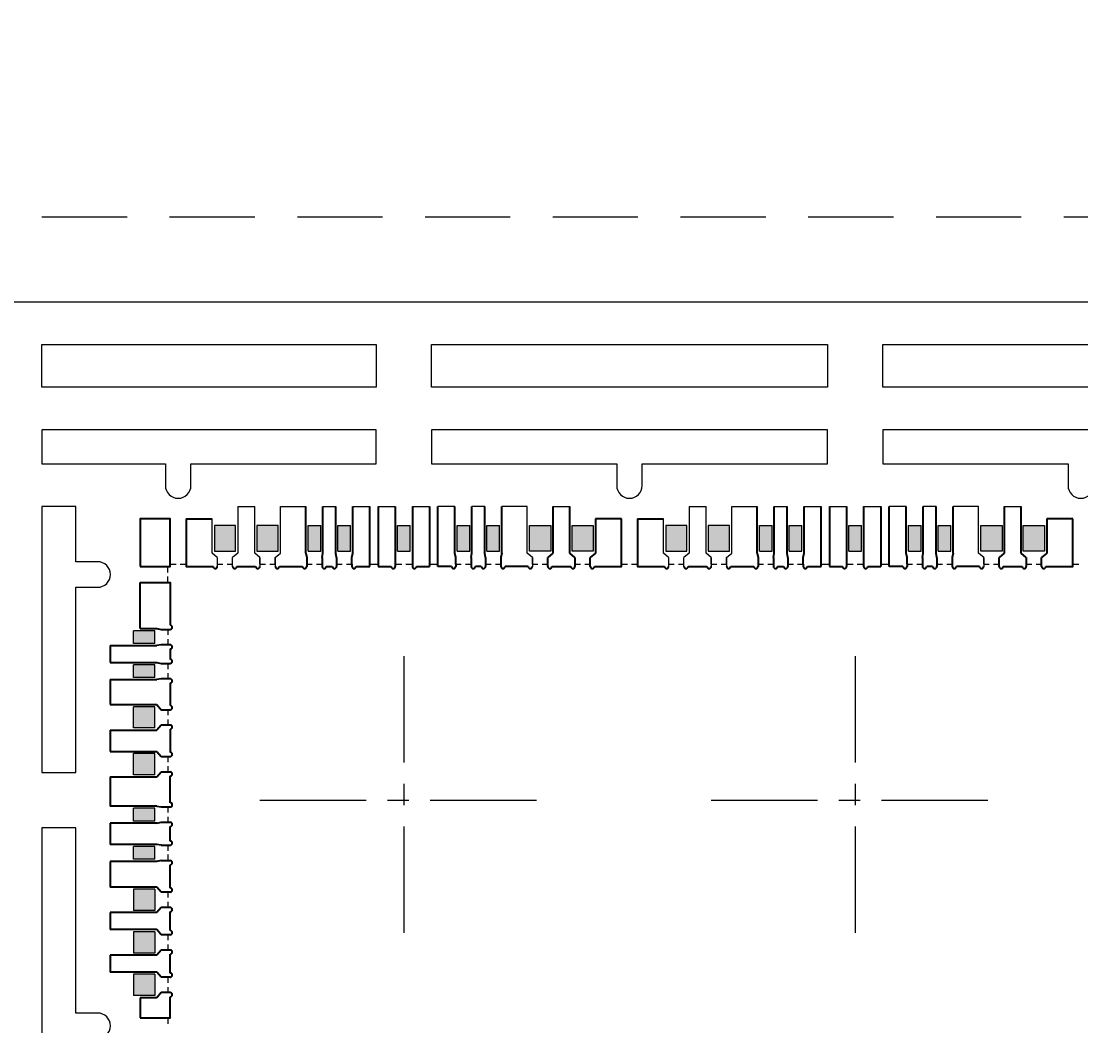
# Model space of a CAD drawing. Header units: millimetres. Extents: x 4066 to 4192, y 1600 to 1759.
# Drawn here: x 4096.1 to 4108.54, y 1734.72 to 1746.52 of the extents above; entities that cross this region are included whole.
import ezdxf

# ---------------------------------------------------------------- set-up
doc = ezdxf.new("R2010")
doc.units = ezdxf.units.MM
doc.linetypes.add('CENTER', pattern=[2, 1.25, -0.25, 0.25, -0.25])
doc.linetypes.add('HIDDEN', pattern=[0.375, 0.25, -0.125])
for name, color, linetype in [('1', 7, 'Continuous'), ('1D', 4, 'Continuous'), ('中心线', 1, 'CENTER')]:
    doc.layers.add(name, color=color, linetype=linetype)
doc.layers.add('AM_8', color=3, linetype='Continuous', lineweight=15)
doc.layers.add('标注线', color=3, linetype='Continuous', lineweight=18)
doc.styles.get("Standard").update_dxf_attribs({"font": 'SimSun.ttf'})
doc.dimstyles.new('ISO-25', dxfattribs={"dimtxt": 0.1, "dimasz": 0.08, "dimexe": 0.015, "dimexo": 0.015, "dimgap": 0.02, "dimtad": 0, "dimzin": 1, "dimdsep": 46, "dimtxsty": 'Standard', "dimcen": 0.1, "dimadec": 0, "dimazin": 0, "dimtfac": 1, "dimtmove": 0, "dimatfit": 3, "dimfxl": 1, "dimarcsym": 0})

# ---------------------------------------------------------------- blocks, each defined once
blk = doc.blocks.new('*D39')
at = {"layer": 'Defpoints', "color": 0, "transparency": 16777216}
for p in [(4129.593, 1745.709), (4094.843, 1673.221), (4096.641, 1661.293)]:
    blk.add_point(p, dxfattribs=at)
at = {"layer": '标注线', "color": 0, "lineweight": 5, "transparency": 16777216}
for p, q in [((4094.843, 1673.206), (4094.843, 1665.293)), ((4094.843, 1665.293), (4096.641, 1663.293)), ((4096.641, 1663.293), (4096.641, 1661.293))]:
    blk.add_line(p, q, dxfattribs=at)
at = {"layer": '标注线', "color": 0, "lineweight": 5, "transparency": 16777216, "insert": (4096.641, 1658.896), "char_height": 1.15, "attachment_point": 5, "rotation": 90}
blk.add_mtext('34.750', dxfattribs=at)

msp = doc.modelspace()

# ---------------------------------------------------------------- hatches: boundary and pattern name
at = {"layer": 'AM_8', "linetype": 'ByBlock'}
h = msp.add_hatch(dxfattribs=at)
h.set_pattern_fill('GLASS', color=3, scale=0.002)
h.set_pattern_definition([(123.6901, (0.03048, 3416.407292), (-0.050800067793, 0.101599977535), [0.018316194, -0.1648457968]), (123.6901, (0.031496, 3416.41034), (-0.050800067793, 0.101599977535), [0.0109897164, -0.1721722744]), (123.6901, (0.0254, 3416.41034), (-0.050800067793, 0.101599977535), [0.0109897164, -0.1721722744])])
h.paths.add_polyline_path([(4098.3681, 1740.5964), (4098.3681, 1740.2964), (4098.6181, 1740.2964), (4098.6181, 1740.5964)])
h.paths.add_polyline_path([(4098.8681, 1740.5964), (4098.8681, 1740.2964), (4099.1181, 1740.2964), (4099.1181, 1740.5964)])
h.paths.add_polyline_path([(4102.0681, 1740.2964), (4102.0681, 1740.5964), (4102.3181, 1740.5964), (4102.3181, 1740.2964)])
h.paths.add_polyline_path([(4102.5681, 1740.2964), (4102.5681, 1740.5964), (4102.8181, 1740.5964), (4102.8181, 1740.2964)])
h.paths.add_polyline_path([(4099.4681, 1740.2964), (4099.4681, 1740.5964), (4099.6181, 1740.5964), (4099.6181, 1740.2964)])
h.paths.add_polyline_path([(4099.8181, 1740.2964), (4099.8181, 1740.5964), (4099.9681, 1740.5964), (4099.9681, 1740.2964)])
h.paths.add_polyline_path([(4101.5681, 1740.2964), (4101.5681, 1740.5964), (4101.7181, 1740.5964), (4101.7181, 1740.2964)])
h.paths.add_polyline_path([(4101.2181, 1740.2964), (4101.2181, 1740.5964), (4101.3681, 1740.5964), (4101.3681, 1740.2964)])
h.paths.add_polyline_path([(4100.5181, 1740.2964), (4100.5181, 1740.5964), (4100.6681, 1740.5964), (4100.6681, 1740.2964)])
h = msp.add_hatch(dxfattribs=at)
h.set_pattern_fill('GLASS', color=3, scale=0.002)
h.set_pattern_definition([(123.6901, (5.33048, 3416.407292), (-0.050800067793, 0.101599977535), [0.018316194, -0.1648457968]), (123.6901, (5.331496, 3416.41034), (-0.050800067793, 0.101599977535), [0.0109897164, -0.1721722744]), (123.6901, (5.3254, 3416.41034), (-0.050800067793, 0.101599977535), [0.0109897164, -0.1721722744])])
h.paths.add_polyline_path([(4103.6681, 1740.5964), (4103.6681, 1740.2964), (4103.9181, 1740.2964), (4103.9181, 1740.5964)])
h.paths.add_polyline_path([(4104.1681, 1740.5964), (4104.1681, 1740.2964), (4104.4181, 1740.2964), (4104.4181, 1740.5964)])
h.paths.add_polyline_path([(4107.3681, 1740.2964), (4107.3681, 1740.5964), (4107.6181, 1740.5964), (4107.6181, 1740.2964)])
h.paths.add_polyline_path([(4107.8681, 1740.2964), (4107.8681, 1740.5964), (4108.1181, 1740.5964), (4108.1181, 1740.2964)])
h.paths.add_polyline_path([(4104.7681, 1740.2964), (4104.7681, 1740.5964), (4104.9181, 1740.5964), (4104.9181, 1740.2964)])
h.paths.add_polyline_path([(4105.1181, 1740.2964), (4105.1181, 1740.5964), (4105.2681, 1740.5964), (4105.2681, 1740.2964)])
h.paths.add_polyline_path([(4106.8681, 1740.2964), (4106.8681, 1740.5964), (4107.0181, 1740.5964), (4107.0181, 1740.2964)])
h.paths.add_polyline_path([(4106.5181, 1740.2964), (4106.5181, 1740.5964), (4106.6681, 1740.5964), (4106.6681, 1740.2964)])
h.paths.add_polyline_path([(4105.8181, 1740.2964), (4105.8181, 1740.5964), (4105.9681, 1740.5964), (4105.9681, 1740.2964)])
h = msp.add_hatch(dxfattribs=at)
h.set_pattern_fill('GLASS', color=3, scale=0.002)
h.set_pattern_definition([(236.3099, (0.03048, 58.33556), (-0.050800067793, -0.101599977535), [0.018316194, -0.1648457968]), (236.3099, (0.031496, 58.332512), (-0.050800067793, -0.101599977535), [0.0109897164, -0.1721722744]), (236.3099, (0.0254, 58.332512), (-0.050800067793, -0.101599977535), [0.0109897164, -0.1721722744])])
h.paths.add_polyline_path([(4097.4181, 1738.2189), (4097.4181, 1738.4689), (4097.6681, 1738.4689), (4097.6681, 1738.2189)])
h.paths.add_polyline_path([(4097.4181, 1737.6689), (4097.4181, 1737.9189), (4097.6681, 1737.9189), (4097.6681, 1737.6689)])
h.paths.add_polyline_path([(4097.4181, 1736.3264), (4097.4181, 1736.0764), (4097.6681, 1736.0764), (4097.6681, 1736.3264)])
h.paths.add_polyline_path([(4097.4181, 1735.8264), (4097.4181, 1735.5764), (4097.6681, 1735.5764), (4097.6681, 1735.8264)])
h.paths.add_polyline_path([(4097.4181, 1735.3264), (4097.4181, 1735.0764), (4097.6681, 1735.0764), (4097.6681, 1735.3264)])
h.paths.add_polyline_path([(4097.4181, 1739.2114), (4097.4181, 1739.3614), (4097.6681, 1739.3614), (4097.6681, 1739.2114)])
h.paths.add_polyline_path([(4097.4181, 1738.8114), (4097.4181, 1738.9614), (4097.6681, 1738.9614), (4097.6681, 1738.8114)])
h.paths.add_polyline_path([(4097.4181, 1736.6764), (4097.4181, 1736.8264), (4097.6681, 1736.8264), (4097.6681, 1736.6764)])
h.paths.add_polyline_path([(4097.4181, 1737.1264), (4097.4181, 1737.2764), (4097.6681, 1737.2764), (4097.6681, 1737.1264)])

# ---------------------------------------------------------------- linework, layer by layer
at = {"lineweight": 5}
for p, q in [((4098.6431, 1740.8214, 0.0291), (4098.8431, 1740.8214, 0.0291)), ((4098.6431, 1740.8214, 0.0291), (4098.6431, 1740.2714, 0.0291)), ((4098.8431, 1740.2714, 0.0291), (4098.8431, 1740.8214, 0.0291)), ((4099.1431, 1740.8214, 0.0291), (4099.4431, 1740.8214, 0.0291)), ((4099.1431, 1740.2714, 0.0291), (4099.1431, 1740.8214, 0.0291)), ((4099.6431, 1740.8214, 0.0291), (4099.7931, 1740.8214, 0.0291)), ((4099.9931, 1740.8214, 0.0291), (4100.1931, 1740.8214, 0.0291)), ((4100.2931, 1740.8214, 0.0291), (4100.4931, 1740.8214, 0.0291)), ((4100.6931, 1740.8214, 0.0291), (4100.8931, 1740.8214, 0.0291)), ((4101.1931, 1740.8214, 0.0291), (4100.9931, 1740.8214, 0.0291)), ((4101.5431, 1740.8214, 0.0291), (4101.3931, 1740.8214, 0.0291)), ((4102.0431, 1740.8214, 0.0291), (4101.7431, 1740.8214, 0.0291)), ((4102.0431, 1740.2714, 0.0291), (4102.0431, 1740.8214, 0.0291)), ((4102.3431, 1740.8214, 0.0291), (4102.5431, 1740.8214, 0.0291)), ((4103.9431, 1740.8214, 0.0291), (4104.1431, 1740.8214, 0.0291)), ((4103.9431, 1740.8214, 0.0291), (4103.9431, 1740.2714, 0.0291)), ((4104.1431, 1740.2714, 0.0291), (4104.1431, 1740.8214, 0.0291)), ((4104.4431, 1740.8214, 0.0291), (4104.7431, 1740.8214, 0.0291)), ((4104.4431, 1740.2714, 0.0291), (4104.4431, 1740.8214, 0.0291)), ((4104.9431, 1740.8214, 0.0291), (4105.0931, 1740.8214, 0.0291)), ((4105.2931, 1740.8214, 0.0291), (4105.4931, 1740.8214, 0.0291)), ((4105.5931, 1740.8214, 0.0291), (4105.7931, 1740.8214, 0.0291)), ((4105.9931, 1740.8214, 0.0291), (4106.1931, 1740.8214, 0.0291)), ((4106.4931, 1740.8214, 0.0291), (4106.2931, 1740.8214, 0.0291)), ((4106.8431, 1740.8214, 0.0291), (4106.6931, 1740.8214, 0.0291)), ((4107.3431, 1740.8214, 0.0291), (4107.0431, 1740.8214, 0.0291)), ((4107.3431, 1740.2714, 0.0291), (4107.3431, 1740.8214, 0.0291)), ((4107.6431, 1740.8214, 0.0291), (4107.8431, 1740.8214, 0.0291)), ((4098.3431, 1740.2714, 0.0291), (4098.3431, 1740.6742, 0.0291)), ((4103.6431, 1740.2714, 0.0291), (4103.6431, 1740.6742, 0.0291)), ((4098.4031, 1740.2214, 0.0291), (4098.3431, 1740.2714, 0.0291)), ((4098.4031, 1740.2214, 0.0291), (4098.4031, 1740.1164, 0.0291)), ((4098.6431, 1740.2714, 0.0291), (4098.5831, 1740.2214, 0.0291)), ((4098.5831, 1740.1164, 0.0291), (4098.5831, 1740.2214, 0.0291)), ((4098.9031, 1740.2214, 0.0291), (4098.8431, 1740.2714, 0.0291)), ((4098.9031, 1740.1414, 0.0291), (4098.9031, 1740.2214, 0.0291)), ((4098.9031, 1740.2214, 0.0291), (4098.9031, 1740.1164, 0.0291)), ((4099.0831, 1740.2214, 0.0291), (4099.1431, 1740.2714, 0.0291)), ((4099.0831, 1740.1414, 0.0291), (4099.0831, 1740.2214, 0.0291)), ((4099.0831, 1740.2214, 0.0291), (4099.0831, 1740.1164, 0.0291)), ((4102.1031, 1740.2214, 0.0291), (4102.0431, 1740.2714, 0.0291)), ((4102.1031, 1740.1414, 0.0291), (4102.1031, 1740.2214, 0.0291)), ((4102.1031, 1740.2214, 0.0291), (4102.1031, 1740.1164, 0.0291)), ((4103.7031, 1740.2214, 0.0291), (4103.6431, 1740.2714, 0.0291)), ((4103.7031, 1740.2214, 0.0291), (4103.7031, 1740.1164, 0.0291)), ((4103.9431, 1740.2714, 0.0291), (4103.8831, 1740.2214, 0.0291)), ((4103.8831, 1740.1164, 0.0291), (4103.8831, 1740.2214, 0.0291)), ((4104.2031, 1740.2214, 0.0291), (4104.1431, 1740.2714, 0.0291)), ((4104.2031, 1740.1414, 0.0291), (4104.2031, 1740.2214, 0.0291)), ((4104.2031, 1740.2214, 0.0291), (4104.2031, 1740.1164, 0.0291)), ((4104.3831, 1740.2214, 0.0291), (4104.4431, 1740.2714, 0.0291)), ((4104.3831, 1740.1414, 0.0291), (4104.3831, 1740.2214, 0.0291)), ((4104.3831, 1740.2214, 0.0291), (4104.3831, 1740.1164, 0.0291)), ((4107.4031, 1740.2214, 0.0291), (4107.3431, 1740.2714, 0.0291)), ((4107.4031, 1740.1414, 0.0291), (4107.4031, 1740.2214, 0.0291)), ((4107.4031, 1740.2214, 0.0291), (4107.4031, 1740.1164, 0.0291))]:
    msp.add_line(p, q, dxfattribs=at)
at = {"color": 0}
for p, q in [((4099.4431, 1740.2714, 0.0291), (4099.4431, 1740.8214, 0.0291)), ((4099.6431, 1740.2714, 0.0291), (4099.6431, 1740.8214, 0.0291)), ((4099.7931, 1740.2714, 0.0291), (4099.7931, 1740.8214, 0.0291)), ((4099.9931, 1740.2714, 0.0291), (4099.9931, 1740.8214, 0.0291)), ((4100.2931, 1740.8214, 0.0291), (4100.2931, 1740.1164, 0.0291)), ((4100.4931, 1740.8214, 0.0291), (4100.4931, 1740.1164, 0.0291)), ((4100.6931, 1740.8214, 0.0291), (4100.6931, 1740.1164, 0.0291)), ((4100.8931, 1740.8214, 0.0291), (4100.8931, 1740.1164, 0.0291)), ((4101.1931, 1740.2714, 0.0291), (4101.1931, 1740.8214, 0.0291)), ((4101.3931, 1740.2714, 0.0291), (4101.3931, 1740.8214, 0.0291)), ((4101.5431, 1740.2714, 0.0291), (4101.5431, 1740.8214, 0.0291)), ((4101.7431, 1740.2714, 0.0291), (4101.7431, 1740.8214, 0.0291)), ((4104.7431, 1740.2714, 0.0291), (4104.7431, 1740.8214, 0.0291)), ((4104.9431, 1740.2714, 0.0291), (4104.9431, 1740.8214, 0.0291)), ((4105.0931, 1740.2714, 0.0291), (4105.0931, 1740.8214, 0.0291)), ((4105.2931, 1740.2714, 0.0291), (4105.2931, 1740.8214, 0.0291)), ((4105.5931, 1740.8214, 0.0291), (4105.5931, 1740.1164, 0.0291)), ((4105.7931, 1740.8214, 0.0291), (4105.7931, 1740.1164, 0.0291)), ((4105.9931, 1740.8214, 0.0291), (4105.9931, 1740.1164, 0.0291)), ((4106.1931, 1740.8214, 0.0291), (4106.1931, 1740.1164, 0.0291)), ((4106.4931, 1740.2714, 0.0291), (4106.4931, 1740.8214, 0.0291)), ((4106.6931, 1740.2714, 0.0291), (4106.6931, 1740.8214, 0.0291)), ((4106.8431, 1740.2714, 0.0291), (4106.8431, 1740.8214, 0.0291)), ((4107.0431, 1740.2714, 0.0291), (4107.0431, 1740.8214, 0.0291)), ((4099.4431, 1740.2714, 0.0291), (4099.4531, 1740.2214, 0.0291)), ((4099.4531, 1740.2214, 0.0291), (4099.4531, 1740.1414, 0.0291)), ((4099.6331, 1740.2214, 0.0291), (4099.6431, 1740.2714, 0.0291)), ((4099.8031, 1740.2214, 0.0291), (4099.7931, 1740.2714, 0.0291)), ((4099.9831, 1740.2214, 0.0291), (4099.9931, 1740.2714, 0.0291)), ((4099.9831, 1740.1414, 0.0291), (4099.9831, 1740.2214, 0.0291)), ((4101.2031, 1740.2214, 0.0291), (4101.1931, 1740.2714, 0.0291)), ((4101.2031, 1740.1414, 0.0291), (4101.2031, 1740.2214, 0.0291)), ((4101.3831, 1740.2214, 0.0291), (4101.3931, 1740.2714, 0.0291)), ((4101.5531, 1740.2214, 0.0291), (4101.5431, 1740.2714, 0.0291)), ((4101.7431, 1740.2714, 0.0291), (4101.7331, 1740.2214, 0.0291)), ((4101.7331, 1740.2214, 0.0291), (4101.7331, 1740.1414, 0.0291)), ((4102.2831, 1740.1164, 0.0291), (4102.2831, 1740.2214, 0.0291)), ((4102.6031, 1740.2214, 0.0291), (4102.6031, 1740.1164, 0.0291)), ((4102.7831, 1740.1164, 0.0291), (4102.7831, 1740.2214, 0.0291)), ((4104.7431, 1740.2714, 0.0291), (4104.7531, 1740.2214, 0.0291)), ((4104.7531, 1740.2214, 0.0291), (4104.7531, 1740.1414, 0.0291)), ((4104.9331, 1740.2214, 0.0291), (4104.9431, 1740.2714, 0.0291)), ((4105.1031, 1740.2214, 0.0291), (4105.0931, 1740.2714, 0.0291)), ((4105.2831, 1740.2214, 0.0291), (4105.2931, 1740.2714, 0.0291)), ((4105.2831, 1740.1414, 0.0291), (4105.2831, 1740.2214, 0.0291)), ((4106.5031, 1740.2214, 0.0291), (4106.4931, 1740.2714, 0.0291)), ((4106.5031, 1740.1414, 0.0291), (4106.5031, 1740.2214, 0.0291)), ((4106.6831, 1740.2214, 0.0291), (4106.6931, 1740.2714, 0.0291)), ((4106.8531, 1740.2214, 0.0291), (4106.8431, 1740.2714, 0.0291)), ((4107.0431, 1740.2714, 0.0291), (4107.0331, 1740.2214, 0.0291)), ((4107.0331, 1740.2214, 0.0291), (4107.0331, 1740.1414, 0.0291)), ((4107.5831, 1740.1164, 0.0291), (4107.5831, 1740.2214, 0.0291)), ((4107.9031, 1740.2214, 0.0291), (4107.9031, 1740.1164, 0.0291)), ((4108.0831, 1740.1164, 0.0291), (4108.0831, 1740.2214, 0.0291)), ((4097.4981, 1739.3864, 0.0291), (4097.4981, 1739.9264, 0.0291)), ((4097.4981, 1739.3864, 0.0291), (4097.6931, 1739.3864, 0.0291)), ((4097.6931, 1739.3864, 0.0291), (4097.7431, 1739.3764, 0.0291)), ((4097.7431, 1739.3764, 0.0291), (4097.8481, 1739.3764, 0.0291)), ((4097.1431, 1739.1864, 0.0291), (4097.1431, 1738.9864, 0.0291)), ((4097.1431, 1739.1864, 0.0291), (4097.6931, 1739.1864, 0.0291)), ((4097.7431, 1739.1964, 0.0291), (4097.6931, 1739.1864, 0.0291)), ((4097.8481, 1739.1964, 0.0291), (4097.7431, 1739.1964, 0.0291)), ((4097.1431, 1738.9864, 0.0291), (4097.6931, 1738.9864, 0.0291)), ((4097.6931, 1738.9864, 0.0291), (4097.7431, 1738.9764, 0.0291)), ((4097.7431, 1738.9764, 0.0291), (4097.8481, 1738.9764, 0.0291)), ((4097.1431, 1738.7864, 0.0291), (4097.1431, 1738.4939, 0.0291)), ((4097.1431, 1738.7864, 0.0291), (4097.6931, 1738.7864, 0.0291)), ((4097.7431, 1738.7964, 0.0291), (4097.6931, 1738.7864, 0.0291)), ((4097.8481, 1738.7964, 0.0291), (4097.7431, 1738.7964, 0.0291)), ((4097.1431, 1738.4939, 0.0291), (4097.6931, 1738.4939, 0.0291)), ((4097.6931, 1738.4939, 0.0291), (4097.7431, 1738.4339, 0.0291)), ((4097.7431, 1738.4339, 0.0291), (4097.8481, 1738.4339, 0.0291)), ((4097.7431, 1738.2539, 0.0291), (4097.6931, 1738.1939, 0.0291)), ((4097.8481, 1738.2539, 0.0291), (4097.7431, 1738.2539, 0.0291)), ((4097.1431, 1738.1939, 0.0291), (4097.1431, 1737.9439, 0.0291)), ((4097.1431, 1738.1939, 0.0291), (4097.6931, 1738.1939, 0.0291)), ((4097.1431, 1737.9439, 0.0291), (4097.6931, 1737.9439, 0.0291)), ((4097.6931, 1737.9439, 0.0291), (4097.7431, 1737.8839, 0.0291)), ((4097.7431, 1737.8839, 0.0291), (4097.8481, 1737.8839, 0.0291)), ((4097.1431, 1737.6439, 0.0291), (4097.1431, 1737.3014, 0.0291)), ((4097.1431, 1737.6439, 0.0291), (4097.6931, 1737.6439, 0.0291)), ((4097.6931, 1737.6439, 0.0291), (4097.7431, 1737.7039, 0.0291)), ((4097.7431, 1737.7039, 0.0291), (4097.8481, 1737.7039, 0.0291)), ((4097.6931, 1737.3014, 0.0291), (4097.7431, 1737.2914, 0.0291)), ((4097.7431, 1737.2914, 0.0291), (4097.8481, 1737.2914, 0.0291)), ((4097.1431, 1737.1014, 0.0291), (4097.1431, 1736.8514, 0.0291)), ((4097.6931, 1737.1014, 0.0291), (4097.7431, 1737.1114, 0.0291)), ((4097.7431, 1737.1114, 0.0291), (4097.8481, 1737.1114, 0.0291)), ((4097.7431, 1736.8414, 0.0291), (4097.6931, 1736.8514, 0.0291)), ((4097.7431, 1736.8414, 0.0291), (4097.8481, 1736.8414, 0.0291)), ((4097.1431, 1736.6514, 0.0291), (4097.1431, 1736.3514, 0.0291)), ((4097.7431, 1736.6614, 0.0291), (4097.6931, 1736.6514, 0.0291)), ((4097.7431, 1736.6614, 0.0291), (4097.8481, 1736.6614, 0.0291)), ((4097.7431, 1736.2914, 0.0291), (4097.6931, 1736.3514, 0.0291)), ((4097.8481, 1736.2914, 0.0291), (4097.7431, 1736.2914, 0.0291)), ((4097.7431, 1736.1114, 0.0291), (4097.6931, 1736.0514, 0.0291)), ((4097.8481, 1736.1114, 0.0291), (4097.7431, 1736.1114, 0.0291)), ((4097.1431, 1736.0514, 0.0291), (4097.1431, 1735.8514, 0.0291)), ((4097.7431, 1735.7914, 0.0291), (4097.6931, 1735.8514, 0.0291)), ((4097.8481, 1735.7914, 0.0291), (4097.7431, 1735.7914, 0.0291)), ((4097.7431, 1735.6114, 0.0291), (4097.6931, 1735.5514, 0.0291)), ((4097.8481, 1735.6114, 0.0291), (4097.7431, 1735.6114, 0.0291)), ((4097.1431, 1735.5514, 0.0291), (4097.1431, 1735.3514, 0.0291)), ((4097.7431, 1735.2914, 0.0291), (4097.6931, 1735.3514, 0.0291)), ((4097.8481, 1735.2914, 0.0291), (4097.7431, 1735.2914, 0.0291)), ((4097.7431, 1735.1114, 0.0291), (4097.6931, 1735.0514, 0.0291)), ((4097.8481, 1735.1114, 0.0291), (4097.7431, 1735.1114, 0.0291)), ((4097.4981, 1735.0514, 0.0291), (4097.4981, 1734.8164, 0.0291))]:
    msp.add_line(p, q, dxfattribs=at)
for p, q in [((4102.3431, 1740.8214, 0.0291), (4102.3431, 1740.2714, 0.0291)), ((4102.5431, 1740.2714, 0.0291), (4102.5431, 1740.8214, 0.0291)), ((4107.6431, 1740.8214, 0.0291), (4107.6431, 1740.2714, 0.0291)), ((4107.8431, 1740.2714, 0.0291), (4107.8431, 1740.8214, 0.0291)), ((4098.0381, 1740.6742, 0.0291), (4098.3431, 1740.6742, 0.0291)), ((4102.8431, 1740.6742, 0.0291), (4102.8431, 1740.2714, 0.0291)), ((4103.1481, 1740.6742, 0.0291), (4102.8431, 1740.6742, 0.0291)), ((4103.3381, 1740.6742, 0.0291), (4103.6431, 1740.6742, 0.0291)), ((4108.1431, 1740.6742, 0.0291), (4108.1431, 1740.2714, 0.0291)), ((4108.4481, 1740.6742, 0.0291), (4108.1431, 1740.6742, 0.0291)), ((4099.6331, 1740.2214, 0.0291), (4099.6331, 1740.1164, 0.0291)), ((4099.8031, 1740.2214, 0.0291), (4099.8031, 1740.1164, 0.0291)), ((4101.3831, 1740.2214, 0.0291), (4101.3831, 1740.1164, 0.0291)), ((4101.5531, 1740.2214, 0.0291), (4101.5531, 1740.1164, 0.0291)), ((4102.3431, 1740.2714, 0.0291), (4102.2831, 1740.2214, 0.0291)), ((4102.6031, 1740.2214, 0.0291), (4102.5431, 1740.2714, 0.0291)), ((4102.8431, 1740.2714, 0.0291), (4102.7831, 1740.2214, 0.0291)), ((4104.9331, 1740.2214, 0.0291), (4104.9331, 1740.1164, 0.0291)), ((4105.1031, 1740.2214, 0.0291), (4105.1031, 1740.1164, 0.0291)), ((4106.6831, 1740.2214, 0.0291), (4106.6831, 1740.1164, 0.0291)), ((4106.8531, 1740.2214, 0.0291), (4106.8531, 1740.1164, 0.0291)), ((4107.6431, 1740.2714, 0.0291), (4107.5831, 1740.2214, 0.0291)), ((4107.9031, 1740.2214, 0.0291), (4107.8431, 1740.2714, 0.0291)), ((4108.1431, 1740.2714, 0.0291), (4108.0831, 1740.2214, 0.0291)), ((4099.4531, 1740.1414, 0.0291), (4099.4531, 1740.1164, 0.0291)), ((4099.9831, 1740.1414, 0.0291), (4099.9831, 1740.1164, 0.0291)), ((4101.2031, 1740.1414, 0.0291), (4101.2031, 1740.1164, 0.0291)), ((4101.7331, 1740.1414, 0.0291), (4101.7331, 1740.1164, 0.0291)), ((4104.7531, 1740.1414, 0.0291), (4104.7531, 1740.1164, 0.0291)), ((4105.2831, 1740.1414, 0.0291), (4105.2831, 1740.1164, 0.0291)), ((4106.5031, 1740.1414, 0.0291), (4106.5031, 1740.1164, 0.0291)), ((4107.0331, 1740.1414, 0.0291), (4107.0331, 1740.1164, 0.0291)), ((4097.6931, 1737.3014, 0.0291), (4097.1431, 1737.3014, 0.0291)), ((4097.6931, 1737.1014, 0.0291), (4097.1431, 1737.1014, 0.0291)), ((4097.6931, 1736.8514, 0.0291), (4097.1431, 1736.8514, 0.0291)), ((4097.6931, 1736.6514, 0.0291), (4097.1431, 1736.6514, 0.0291)), ((4097.6931, 1736.3514, 0.0291), (4097.1431, 1736.3514, 0.0291)), ((4097.6931, 1736.0514, 0.0291), (4097.1431, 1736.0514, 0.0291)), ((4097.6931, 1735.8514, 0.0291), (4097.1431, 1735.8514, 0.0291)), ((4097.6931, 1735.5514, 0.0291), (4097.1431, 1735.5514, 0.0291)), ((4097.6931, 1735.3514, 0.0291), (4097.1431, 1735.3514, 0.0291)), ((4097.6931, 1735.0514, 0.0291), (4097.4981, 1735.0514, 0.0291))]:
    msp.add_line(p, q)
at = {"color": 0, "elevation": 0.0291}
for points in [[(4100.1931, 1740.1164), (4100.1931, 1740.8214)], [(4100.9931, 1740.1164), (4100.9931, 1740.8214)], [(4105.4931, 1740.1164), (4105.4931, 1740.8214)], [(4106.2931, 1740.1164), (4106.2931, 1740.8214)], [(4098.0381, 1740.6742), (4098.0381, 1740.1164), (4098.3531, 1740.1164)], [(4102.8331, 1740.1164), (4103.1481, 1740.1164), (4103.1481, 1740.6742)], [(4103.3381, 1740.6742), (4103.3381, 1740.1164), (4103.6531, 1740.1164)], [(4108.1331, 1740.1164), (4108.4481, 1740.1164), (4108.4481, 1740.6742)], [(4098.6331, 1740.1164), (4098.8531, 1740.1164)], [(4099.1331, 1740.1164), (4099.4031, 1740.1164)], [(4099.6831, 1740.1164), (4099.7531, 1740.1164)], [(4100.0331, 1740.1164), (4100.1931, 1740.1164)], [(4100.2931, 1740.1164), (4100.4431, 1740.1164)], [(4100.7431, 1740.1164), (4100.8931, 1740.1164)], [(4101.1531, 1740.1164), (4100.9931, 1740.1164)], [(4101.5031, 1740.1164), (4101.4331, 1740.1164)], [(4102.0531, 1740.1164), (4101.7831, 1740.1164)], [(4102.3331, 1740.1164), (4102.5531, 1740.1164)], [(4103.9331, 1740.1164), (4104.1531, 1740.1164)], [(4104.4331, 1740.1164), (4104.7031, 1740.1164)], [(4104.9831, 1740.1164), (4105.0531, 1740.1164)], [(4105.3331, 1740.1164), (4105.4931, 1740.1164)], [(4105.5931, 1740.1164), (4105.7431, 1740.1164)], [(4106.0431, 1740.1164), (4106.1931, 1740.1164)], [(4106.4531, 1740.1164), (4106.2931, 1740.1164)], [(4106.8031, 1740.1164), (4106.7331, 1740.1164)], [(4107.3531, 1740.1164), (4107.0831, 1740.1164)], [(4107.6331, 1740.1164), (4107.8531, 1740.1164)], [(4097.4981, 1739.9264), (4097.8481, 1739.9264), (4097.8481, 1739.4264)], [(4097.8481, 1739.1464), (4097.8481, 1739.0264)], [(4097.8481, 1738.7464), (4097.8481, 1738.4839)], [(4097.8481, 1738.2039), (4097.8481, 1737.9339)], [(4097.8481, 1737.3414), (4097.8481, 1737.6539)], [(4097.8481, 1736.8914), (4097.8481, 1737.0614)], [(4097.8481, 1736.3414), (4097.8481, 1736.6114)], [(4097.8481, 1735.8414), (4097.8481, 1736.0614)], [(4097.8481, 1735.3414), (4097.8481, 1735.5614)], [(4097.4981, 1734.8164), (4097.8481, 1734.8164), (4097.8481, 1735.0614)]]:
    msp.add_lwpolyline(points, dxfattribs=at)
at = {"elevation": 0.0291}
msp.add_lwpolyline([(4097.4981, 1740.1164), (4097.8481, 1740.1164), (4097.8481, 1740.6742), (4097.4981, 1740.6742)], close=True, dxfattribs=at)
for centre, start, end in [((4098.3781, 1740.1164, 0.0291), 180, 0), ((4098.6081, 1740.1164, 0.0291), 180, 360), ((4098.8781, 1740.1164, 0.0291), 180, 0), ((4099.1081, 1740.1164, 0.0291), 180, 360), ((4099.4281, 1740.1164, 0.0291), 180, 360), ((4099.6581, 1740.1164, 0.0291), 180, 360), ((4099.7781, 1740.1164, 0.0291), 180, 0), ((4100.0081, 1740.1164, 0.0291), 180, 360), ((4100.4681, 1740.1164, 0.0291), 180, 0), ((4100.7181, 1740.1164, 0.0291), 180, 360), ((4101.1781, 1740.1164, 0.0291), 180, 360), ((4101.4081, 1740.1164, 0.0291), 180, 360), ((4101.5281, 1740.1164, 0.0291), 180, 0), ((4101.7581, 1740.1164, 0.0291), 180, 360), ((4102.0781, 1740.1164, 0.0291), 180, 360), ((4102.3081, 1740.1164, 0.0291), 180, 360), ((4102.5781, 1740.1164, 0.0291), 180, 0), ((4102.8081, 1740.1164, 0.0291), 180, 360), ((4103.6781, 1740.1164, 0.0291), 180, 0), ((4103.9081, 1740.1164, 0.0291), 180, 360), ((4104.1781, 1740.1164, 0.0291), 180, 0), ((4104.4081, 1740.1164, 0.0291), 180, 360), ((4104.7281, 1740.1164, 0.0291), 180, 360), ((4104.9581, 1740.1164, 0.0291), 180, 360), ((4105.0781, 1740.1164, 0.0291), 180, 0), ((4105.3081, 1740.1164, 0.0291), 180, 360), ((4105.7681, 1740.1164, 0.0291), 180, 0), ((4106.0181, 1740.1164, 0.0291), 180, 360), ((4106.4781, 1740.1164, 0.0291), 180, 360), ((4106.7081, 1740.1164, 0.0291), 180, 360), ((4106.8281, 1740.1164, 0.0291), 180, 0), ((4107.0581, 1740.1164, 0.0291), 180, 360), ((4107.3781, 1740.1164, 0.0291), 180, 360), ((4107.6081, 1740.1164, 0.0291), 180, 360), ((4107.8781, 1740.1164, 0.0291), 180, 0), ((4108.1081, 1740.1164, 0.0291), 180, 360), ((4097.8481, 1739.4014, 0.0291), 270, 90), ((4097.8481, 1739.1714, 0.0291), 270, 90), ((4097.8481, 1739.0014, 0.0291), 270, 90), ((4097.8481, 1738.7714, 0.0291), 270, 90), ((4097.8481, 1738.4589, 0.0291), 270, 90), ((4097.8481, 1738.2289, 0.0291), 270, 90), ((4097.8481, 1737.9089, 0.0291), 270, 90), ((4097.8481, 1737.6789, 0.0291), 270, 90), ((4097.8481, 1737.3164, 0.0291), 270, 90), ((4097.8481, 1737.0864, 0.0291), 270, 90), ((4097.8481, 1736.8664, 0.0291), 270, 90), ((4097.8481, 1736.6364, 0.0291), 270, 90), ((4097.8481, 1736.3164, 0.0291), 270, 90), ((4097.8481, 1736.0864, 0.0291), 270, 90), ((4097.8481, 1735.8164, 0.0291), 270, 90), ((4097.8481, 1735.5864, 0.0291), 270, 90), ((4097.8481, 1735.3164, 0.0291), 270, 90), ((4097.8481, 1735.0864, 0.0291), 270, 90)]:
    msp.add_arc(centre, 0.025, start, end)
at = {"layer": '1', "lineweight": 5, "elevation": 0.0291}
for points in [[(4096.3431, 1742.7214), (4100.2681, 1742.7214), (4100.2681, 1742.2214), (4096.3431, 1742.2214)], [(4100.9181, 1742.7214), (4105.5681, 1742.7214), (4105.5681, 1742.2214), (4100.9181, 1742.2214)], [(4106.2181, 1742.7214), (4110.8681, 1742.7214), (4110.8681, 1742.2214), (4106.2181, 1742.2214)]]:
    msp.add_lwpolyline(points, close=True, dxfattribs=at)
for points in [[(4097.7931, 1741.0664, 1), (4098.0931, 1741.0664), (4098.0931, 1741.3214), (4100.2681, 1741.3214), (4100.2681, 1741.7214), (4096.3431, 1741.7214), (4096.3431, 1741.3214), (4097.7931, 1741.3214)], [(4103.0931, 1741.0664, 1), (4103.3931, 1741.0664), (4103.3931, 1741.3214), (4105.5681, 1741.3214), (4105.5681, 1741.7214), (4100.9181, 1741.7214), (4100.9181, 1741.3214), (4103.0931, 1741.3214)], [(4108.3931, 1741.0664, 1), (4108.6931, 1741.0664), (4108.6931, 1741.3214), (4110.8681, 1741.3214), (4110.8681, 1741.7214), (4106.2181, 1741.7214), (4106.2181, 1741.3214), (4108.3931, 1741.3214)], [(4096.7431, 1740.8214), (4096.3431, 1740.8214), (4096.3431, 1737.6964), (4096.7431, 1737.6964), (4096.7431, 1739.8714), (4096.9981, 1739.8714, 1), (4096.9981, 1740.1714), (4096.7431, 1740.1714)], [(4096.9981, 1734.5714, 1), (4096.9981, 1734.8714), (4096.7431, 1734.8714), (4096.7431, 1737.0464), (4096.3431, 1737.0464), (4096.3431, 1732.3964), (4096.7431, 1732.3964), (4096.7431, 1734.5714)]]:
    msp.add_lwpolyline(points, format="xyb", close=True, dxfattribs=at)
at = {"layer": '1D', "linetype": 'HIDDEN', "lineweight": 5, "ltscale": 4}
msp.add_line((4090.3431, 1744.2214, 0.0291), (4167.0712, 1744.2214, 0.0291), dxfattribs=at)
at = {"layer": '1D', "color": 1, "lineweight": 5, "elevation": 0.0291}
msp.add_lwpolyline([(4166.8431, 1673.2214), (4094.8431, 1673.2214), (4094.8431, 1743.2214), (4166.8431, 1743.2214)], dxfattribs=at)
at = {"layer": '1D', "linetype": 'HIDDEN', "lineweight": 5, "ltscale": 0.15, "elevation": 0.0291}
for points in [[(4097.8231, 1740.0464), (4097.8231, 1740.1164)], [(4097.8481, 1740.1414), (4097.9181, 1740.1414)], [(4097.9681, 1740.1414), (4098.0381, 1740.1414)], [(4098.4031, 1740.1414), (4098.4681, 1740.1414)], [(4098.5181, 1740.1414), (4098.5831, 1740.1414)], [(4098.9031, 1740.1414), (4098.9681, 1740.1414)], [(4099.0181, 1740.1414), (4099.0831, 1740.1414)], [(4099.4531, 1740.1414), (4099.5181, 1740.1414)], [(4099.5681, 1740.1414), (4099.6331, 1740.1414)], [(4099.8031, 1740.1414), (4099.8681, 1740.1414)], [(4099.9181, 1740.1414), (4099.9831, 1740.1414)], [(4100.1931, 1740.1414), (4100.2931, 1740.1414)], [(4100.4931, 1740.1414), (4100.5681, 1740.1414)], [(4100.6181, 1740.1414), (4100.6931, 1740.1414)], [(4100.8931, 1740.1414), (4100.9931, 1740.1414)], [(4101.2031, 1740.1414), (4101.2681, 1740.1414)], [(4101.3181, 1740.1414), (4101.3831, 1740.1414)], [(4101.5531, 1740.1414), (4101.6181, 1740.1414)], [(4101.6681, 1740.1414), (4101.7331, 1740.1414)], [(4102.1031, 1740.1414), (4102.1681, 1740.1414)], [(4102.2181, 1740.1414), (4102.2831, 1740.1414)], [(4102.6031, 1740.1414), (4102.6681, 1740.1414)], [(4102.7181, 1740.1414), (4102.7831, 1740.1414)], [(4103.1481, 1740.1414), (4103.2181, 1740.1414)], [(4103.2681, 1740.1414), (4103.3381, 1740.1414)], [(4103.7031, 1740.1414), (4103.7681, 1740.1414)], [(4103.8181, 1740.1414), (4103.8831, 1740.1414)], [(4104.2031, 1740.1414), (4104.2681, 1740.1414)], [(4104.3181, 1740.1414), (4104.3831, 1740.1414)], [(4104.7531, 1740.1414), (4104.8181, 1740.1414)], [(4104.8681, 1740.1414), (4104.9331, 1740.1414)], [(4105.1031, 1740.1414), (4105.1681, 1740.1414)], [(4105.2181, 1740.1414), (4105.2831, 1740.1414)], [(4105.4931, 1740.1414), (4105.5931, 1740.1414)], [(4105.7931, 1740.1414), (4105.8681, 1740.1414)], [(4105.9181, 1740.1414), (4105.9931, 1740.1414)], [(4106.1931, 1740.1414), (4106.2931, 1740.1414)], [(4106.5031, 1740.1414), (4106.5681, 1740.1414)], [(4106.6181, 1740.1414), (4106.6831, 1740.1414)], [(4106.8531, 1740.1414), (4106.9181, 1740.1414)], [(4106.9681, 1740.1414), (4107.0331, 1740.1414)], [(4107.4031, 1740.1414), (4107.4681, 1740.1414)], [(4107.5181, 1740.1414), (4107.5831, 1740.1414)], [(4107.9031, 1740.1414), (4107.9681, 1740.1414)], [(4108.0181, 1740.1414), (4108.0831, 1740.1414)], [(4108.4481, 1740.1414), (4108.5181, 1740.1414)], [(4097.8231, 1739.9264), (4097.8231, 1739.9964)], [(4097.8231, 1739.3764), (4097.8231, 1739.3114)], [(4097.8231, 1739.2614), (4097.8231, 1739.1964)], [(4097.8231, 1738.9764), (4097.8231, 1738.9114)], [(4097.8231, 1738.8614), (4097.8231, 1738.7964)], [(4097.8231, 1738.4339), (4097.8231, 1738.3689)], [(4097.8231, 1738.3189), (4097.8231, 1738.2539)], [(4097.8231, 1737.8839), (4097.8231, 1737.8189)], [(4097.8231, 1737.7689), (4097.8231, 1737.7039)], [(4097.8231, 1737.2914), (4097.8231, 1737.2264)], [(4097.8231, 1737.1764), (4097.8231, 1737.1114)], [(4097.8231, 1736.8414), (4097.8231, 1736.7764)], [(4097.8231, 1736.7324), (4097.8231, 1736.6614)], [(4097.8231, 1736.2914), (4097.8231, 1736.2264)], [(4097.8231, 1736.1764), (4097.8231, 1736.1114)], [(4097.8231, 1735.7914), (4097.8231, 1735.7264)], [(4097.8231, 1735.6764), (4097.8231, 1735.6114)], [(4097.8231, 1735.2914), (4097.8231, 1735.2264)], [(4097.8231, 1735.1764), (4097.8231, 1735.1114)], [(4097.8231, 1734.8164), (4097.8231, 1734.7464)]]:
    msp.add_lwpolyline(points, dxfattribs=at)
at = {"layer": 'AM_8', "color": 3, "linetype": 'ByBlock'}
for p, q in [((4099.4681, 1740.2964, 0.0291), (4099.4681, 1740.5964, 0.0291)), ((4099.4681, 1740.5964, 0.0291), (4099.6181, 1740.5964, 0.0291)), ((4099.6181, 1740.2964, 0.0291), (4099.6181, 1740.5964, 0.0291)), ((4099.8181, 1740.2964, 0.0291), (4099.8181, 1740.5964, 0.0291)), ((4099.8181, 1740.5964, 0.0291), (4099.9681, 1740.5964, 0.0291)), ((4099.9681, 1740.2964, 0.0291), (4099.9681, 1740.5964, 0.0291)), ((4100.5181, 1740.2964, 0.0291), (4100.5181, 1740.5964, 0.0291)), ((4100.5181, 1740.5964, 0.0291), (4100.6681, 1740.5964, 0.0291)), ((4100.6681, 1740.2964, 0.0291), (4100.6681, 1740.5964, 0.0291)), ((4101.2181, 1740.2964, 0.0291), (4101.2181, 1740.5964, 0.0291)), ((4101.2181, 1740.5964, 0.0291), (4101.3681, 1740.5964, 0.0291)), ((4101.3681, 1740.2964, 0.0291), (4101.3681, 1740.5964, 0.0291)), ((4101.5681, 1740.2964, 0.0291), (4101.5681, 1740.5964, 0.0291)), ((4101.5681, 1740.5964, 0.0291), (4101.7181, 1740.5964, 0.0291)), ((4101.7181, 1740.2964, 0.0291), (4101.7181, 1740.5964, 0.0291)), ((4104.7681, 1740.2964, 0.0291), (4104.7681, 1740.5964, 0.0291)), ((4104.7681, 1740.5964, 0.0291), (4104.9181, 1740.5964, 0.0291)), ((4104.9181, 1740.2964, 0.0291), (4104.9181, 1740.5964, 0.0291)), ((4105.1181, 1740.2964, 0.0291), (4105.1181, 1740.5964, 0.0291)), ((4105.1181, 1740.5964, 0.0291), (4105.2681, 1740.5964, 0.0291)), ((4105.2681, 1740.2964, 0.0291), (4105.2681, 1740.5964, 0.0291)), ((4105.8181, 1740.2964, 0.0291), (4105.8181, 1740.5964, 0.0291)), ((4105.8181, 1740.5964, 0.0291), (4105.9681, 1740.5964, 0.0291)), ((4105.9681, 1740.2964, 0.0291), (4105.9681, 1740.5964, 0.0291)), ((4106.5181, 1740.2964, 0.0291), (4106.5181, 1740.5964, 0.0291)), ((4106.5181, 1740.5964, 0.0291), (4106.6681, 1740.5964, 0.0291)), ((4106.6681, 1740.2964, 0.0291), (4106.6681, 1740.5964, 0.0291)), ((4106.8681, 1740.2964, 0.0291), (4106.8681, 1740.5964, 0.0291)), ((4106.8681, 1740.5964, 0.0291), (4107.0181, 1740.5964, 0.0291)), ((4107.0181, 1740.2964, 0.0291), (4107.0181, 1740.5964, 0.0291)), ((4099.4681, 1740.2964, 0.0291), (4099.6181, 1740.2964, 0.0291)), ((4099.8181, 1740.2964, 0.0291), (4099.9681, 1740.2964, 0.0291)), ((4100.5181, 1740.2964, 0.0291), (4100.6681, 1740.2964, 0.0291)), ((4101.2181, 1740.2964, 0.0291), (4101.3681, 1740.2964, 0.0291)), ((4101.5681, 1740.2964, 0.0291), (4101.7181, 1740.2964, 0.0291)), ((4104.7681, 1740.2964, 0.0291), (4104.9181, 1740.2964, 0.0291)), ((4105.1181, 1740.2964, 0.0291), (4105.2681, 1740.2964, 0.0291)), ((4105.8181, 1740.2964, 0.0291), (4105.9681, 1740.2964, 0.0291)), ((4106.5181, 1740.2964, 0.0291), (4106.6681, 1740.2964, 0.0291)), ((4106.8681, 1740.2964, 0.0291), (4107.0181, 1740.2964, 0.0291)), ((4097.6681, 1739.3614, 0.0291), (4097.4181, 1739.3614, 0.0291)), ((4097.4181, 1739.2114, 0.0291), (4097.4181, 1739.3614, 0.0291)), ((4097.6681, 1739.2114, 0.0291), (4097.6681, 1739.3614, 0.0291)), ((4097.6681, 1739.2114, 0.0291), (4097.4181, 1739.2114, 0.0291)), ((4097.6681, 1738.9614, 0.0291), (4097.4181, 1738.9614, 0.0291)), ((4097.4181, 1738.8114, 0.0291), (4097.4181, 1738.9614, 0.0291)), ((4097.6681, 1738.8114, 0.0291), (4097.6681, 1738.9614, 0.0291)), ((4097.6681, 1738.8114, 0.0291), (4097.4181, 1738.8114, 0.0291)), ((4097.6681, 1738.4689, 0.0291), (4097.4181, 1738.4689, 0.0291)), ((4097.4181, 1738.2189, 0.0291), (4097.4181, 1738.4689, 0.0291)), ((4097.6681, 1738.2189, 0.0291), (4097.6681, 1738.4689, 0.0291)), ((4097.6681, 1738.2189, 0.0291), (4097.4181, 1738.2189, 0.0291)), ((4097.6681, 1737.9189, 0.0291), (4097.4181, 1737.9189, 0.0291)), ((4097.4181, 1737.6689, 0.0291), (4097.4181, 1737.9189, 0.0291)), ((4097.6681, 1737.6689, 0.0291), (4097.6681, 1737.9189, 0.0291)), ((4097.6681, 1737.6689, 0.0291), (4097.4181, 1737.6689, 0.0291)), ((4097.6681, 1737.2764, 0.0291), (4097.4181, 1737.2764, 0.0291)), ((4097.4181, 1737.1264, 0.0291), (4097.4181, 1737.2764, 0.0291)), ((4097.6681, 1737.1264, 0.0291), (4097.6681, 1737.2764, 0.0291)), ((4097.6681, 1737.1264, 0.0291), (4097.4181, 1737.1264, 0.0291)), ((4097.6681, 1736.8264, 0.0291), (4097.4181, 1736.8264, 0.0291)), ((4097.4181, 1736.6764, 0.0291), (4097.4181, 1736.8264, 0.0291)), ((4097.6681, 1736.6764, 0.0291), (4097.6681, 1736.8264, 0.0291)), ((4097.6681, 1736.6764, 0.0291), (4097.4181, 1736.6764, 0.0291)), ((4097.6681, 1736.3264, 0.0291), (4097.4181, 1736.3264, 0.0291)), ((4097.4181, 1736.3264, 0.0291), (4097.4181, 1736.0764, 0.0291)), ((4097.6681, 1736.3264, 0.0291), (4097.6681, 1736.0764, 0.0291)), ((4097.6681, 1736.0764, 0.0291), (4097.4181, 1736.0764, 0.0291)), ((4097.6681, 1735.8264, 0.0291), (4097.4181, 1735.8264, 0.0291)), ((4097.4181, 1735.8264, 0.0291), (4097.4181, 1735.5764, 0.0291)), ((4097.6681, 1735.8264, 0.0291), (4097.6681, 1735.5764, 0.0291)), ((4097.6681, 1735.5764, 0.0291), (4097.4181, 1735.5764, 0.0291)), ((4097.6681, 1735.3264, 0.0291), (4097.4181, 1735.3264, 0.0291)), ((4097.4181, 1735.3264, 0.0291), (4097.4181, 1735.0764, 0.0291)), ((4097.6681, 1735.3264, 0.0291), (4097.6681, 1735.0764, 0.0291)), ((4097.6681, 1735.0764, 0.0291), (4097.4181, 1735.0764, 0.0291))]:
    msp.add_line(p, q, dxfattribs=at)
at = {"layer": 'AM_8', "color": 3, "linetype": 'ByBlock', "elevation": 0.0291}
for points in [[(4098.3681, 1740.5964), (4098.3681, 1740.2964), (4098.6181, 1740.2964), (4098.6181, 1740.5964)], [(4098.8681, 1740.5964), (4098.8681, 1740.2964), (4099.1181, 1740.2964), (4099.1181, 1740.5964)], [(4102.3181, 1740.5964), (4102.3181, 1740.2964), (4102.0681, 1740.2964), (4102.0681, 1740.5964)], [(4102.8181, 1740.5964), (4102.8181, 1740.2964), (4102.5681, 1740.2964), (4102.5681, 1740.5964)], [(4103.6681, 1740.5964), (4103.6681, 1740.2964), (4103.9181, 1740.2964), (4103.9181, 1740.5964)], [(4104.1681, 1740.5964), (4104.1681, 1740.2964), (4104.4181, 1740.2964), (4104.4181, 1740.5964)], [(4107.6181, 1740.5964), (4107.6181, 1740.2964), (4107.3681, 1740.2964), (4107.3681, 1740.5964)], [(4108.1181, 1740.5964), (4108.1181, 1740.2964), (4107.8681, 1740.2964), (4107.8681, 1740.5964)]]:
    msp.add_lwpolyline(points, close=True, dxfattribs=at)
at = {"layer": '中心线', "linetype": 'CENTER', "lineweight": 5}
for p, q in [((4100.5931, 1739.0622, 0.0291), (4100.5931, 1735.6807, 0.0291)), ((4105.8931, 1739.0622, 0.0291), (4105.8931, 1735.6807, 0.0291)), ((4098.9024, 1737.3714, 0.0291), (4102.2838, 1737.3714, 0.0291)), ((4104.2024, 1737.3714, 0.0291), (4107.5838, 1737.3714, 0.0291))]:
    msp.add_line(p, q, dxfattribs=at)

# ---------------------------------------------------------------- dimensions: what is measured, and where the dimension line sits
at = {"layer": '标注线', "lineweight": 5}
dim = msp.add_ordinate_dim(feature_location=(4094.8431, 1673.2214), offset=(1.7975, -11.9287), dtype=1, origin=(4129.5931, 1745.7094), dimstyle='ISO-25', override={"dimtxt": 1.15, "dimasz": 1, "dimdec": 3, "dimfxl": 0.0072, "dimlwe": 5, "dimarcsym": 2}, dxfattribs=at)
dim.commit()
dim.dimension.update_dxf_attribs({"geometry": '*D39', "text_midpoint": (4096.6406, 1658.8956)})

doc.saveas('drawing.dxf')
